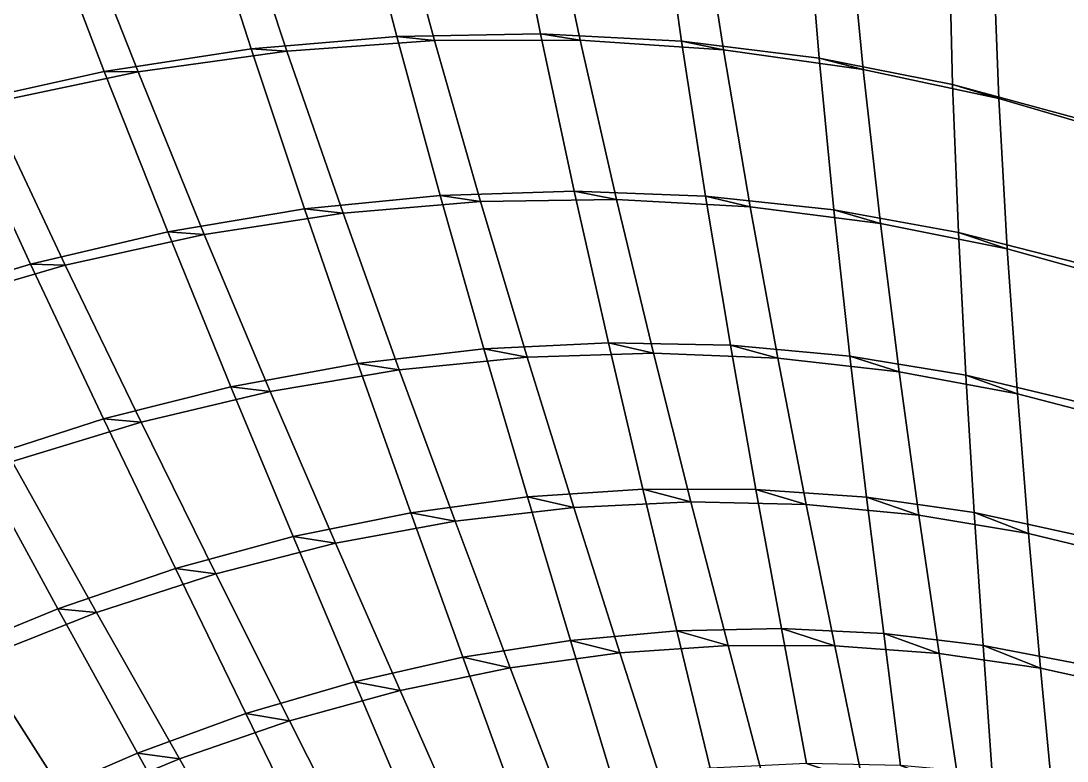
# Model space of a CAD drawing. Header units: metres. Extents: x -2184624 to 1125696, y -1900362 to 1900362.
# Drawn here: x -291223 to -54499, y 534215 to 701650 of the extents above; entities that cross this region are included whole.
import ezdxf

# ---------------------------------------------------------------- set-up
doc = ezdxf.new("R2010")
doc.units = ezdxf.units.M

msp = doc.modelspace()

# ---------------------------------------------------------------- linework, layer by layer
for points in [[(-239128.58, 695319.25, 420173.8), (-251157.2, 732816.75, 425443.53), (-215868.6, 735393.2, 411492.66), (-206176.22, 698135.2, 406159.88)], [(-231050.42, 694846, 439767.7), (-243663.02, 732856.5, 445146.97), (-207907.81, 735016.44, 431343.34), (-197639.06, 697236.8, 425885.56)], [(-206176.22, 698135.2, 406159.88), (-215868.6, 735393.2, 411492.66), (-181055.77, 735559.06, 396975.22), (-173662.77, 698695.56, 391580.5)], [(-215868.6, 735393.2, 411492.66), (-207907.81, 735016.44, 431343.34), (-197639.06, 697236.8, 425885.56), (-206176.22, 698135.2, 406159.88)], [(-206176.22, 698135.2, 406159.88), (-197639.06, 697236.8, 425885.56), (-207907.81, 735016.44, 431343.34), (-215868.6, 735393.2, 411492.66)], [(-197639.06, 697236.8, 425885.56), (-207907.81, 735016.44, 431343.34), (-172618.2, 734708.3, 416969.66), (-164655.3, 697316.2, 411432.88)], [(-181055.77, 735559.06, 396975.22), (-172618.2, 734708.3, 416969.66), (-164655.3, 697316.2, 411432.88), (-173662.77, 698695.56, 391580.5)], [(-173662.77, 698695.56, 391580.5), (-181055.77, 735559.06, 396975.22), (-146893.75, 733354.56, 381864.56), (-141751.16, 697037.94, 376410.97)], [(-173662.77, 698695.56, 391580.5), (-164655.3, 697316.2, 411432.88), (-172618.2, 734708.3, 416969.66), (-181055.77, 735559.06, 396975.22)], [(-164655.3, 697316.2, 411432.88), (-172618.2, 734708.3, 416969.66), (-137969.9, 731967.94, 401996.94), (-132262.6, 695117.7, 396382.34)], [(-272358.4, 690224.44, 433642.84), (-286748.66, 727804.56, 438849.7), (-251157.2, 732816.75, 425443.53), (-239128.58, 695319.25, 420173.8)], [(-264727.34, 690124.2, 453101.9), (-279710.1, 728206.94, 458404.44), (-243663.02, 732856.5, 445146.97), (-231050.42, 694846, 439767.7)], [(-251157.2, 732816.75, 425443.53), (-243663.02, 732856.5, 445146.97), (-231050.42, 694846, 439767.7), (-239128.58, 695319.25, 420173.8)], [(-239128.58, 695319.25, 420173.8), (-231050.42, 694846, 439767.7), (-243663.02, 732856.5, 445146.97), (-251157.2, 732816.75, 425443.53)], [(-146893.75, 733354.56, 381864.56), (-137969.9, 731967.94, 401996.94), (-132262.6, 695117.7, 396382.34), (-141751.16, 697037.94, 376410.97)], [(-141751.16, 697037.94, 376410.97), (-146893.75, 733354.56, 381864.56), (-113557.42, 728834.9, 366128.97), (-110605.336, 693214.25, 360622.53)], [(-141751.16, 697037.94, 376410.97), (-132262.6, 695117.7, 396382.34), (-137969.9, 731967.94, 401996.94), (-146893.75, 733354.56, 381864.56)], [(-132262.6, 695117.7, 396382.34), (-137969.9, 731967.94, 401996.94), (-104138.44, 726846.1, 386390.47), (-100625.23, 690689.25, 380702.1)], [(-305705.8, 682839.8, 446583.56), (-322471.3, 720344.5, 451728.72), (-286748.66, 727804.56, 438849.7), (-272358.4, 690224.44, 433642.84)], [(-298509.38, 683063.94, 465906.56), (-315876.7, 721059.5, 471134.84), (-279710.1, 728206.94, 458404.44), (-264727.34, 690124.2, 453101.9)], [(-286748.66, 727804.56, 438849.7), (-279710.1, 728206.94, 458404.44), (-264727.34, 690124.2, 453101.9), (-272358.4, 690224.44, 433642.84)], [(-272358.4, 690224.44, 433642.84), (-264727.34, 690124.2, 453101.9), (-279710.1, 728206.94, 458404.44), (-286748.66, 727804.56, 438849.7)], [(-113557.42, 728834.9, 366128.97), (-104138.44, 726846.1, 386390.47), (-100625.23, 690689.25, 380702.1), (-110605.336, 693214.25, 360622.53)], [(-110605.336, 693214.25, 360622.53), (-113557.42, 728834.9, 366128.97), (-81222.445, 722072.7, 349732), (-80389.06, 687292.75, 344181.62)], [(-110605.336, 693214.25, 360622.53), (-100625.23, 690689.25, 380702.1), (-104138.44, 726846.1, 386390.47), (-113557.42, 728834.9, 366128.97)], [(-100625.23, 690689.25, 380702.1), (-104138.44, 726846.1, 386390.47), (-71300.01, 719410.7, 370110.2), (-69907.36, 684094.4, 364354.62)], [(-81222.445, 722072.7, 349732), (-71300.01, 719410.7, 370110.2), (-69907.36, 684094.4, 364354.62), (-80389.06, 687292.75, 344181.62)], [(-80389.06, 687292.75, 344181.62), (-81222.445, 722072.7, 349732), (-50062.805, 713159, 332632.03), (-51264.566, 679359.8, 327051.03)], [(-80389.06, 687292.75, 344181.62), (-69907.36, 684094.4, 364354.62), (-71300.01, 719410.7, 370110.2), (-81222.445, 722072.7, 349732)], [(-69907.36, 684094.4, 364354.62), (-71300.01, 719410.7, 370110.2), (-39629.047, 709747.6, 353109.9), (-40271.355, 675415.2, 347298.16)], [(-196336.62, 662195.3, 399521.75), (-206176.22, 698135.2, 406159.88), (-173662.77, 698695.56, 391580.5), (-166042.31, 663149.9, 384943.38)], [(-206176.22, 698135.2, 406159.88), (-197639.06, 697236.8, 425885.56), (-164655.3, 697316.2, 411432.88), (-173662.77, 698695.56, 391580.5)], [(-173662.77, 698695.56, 391580.5), (-164655.3, 697316.2, 411432.88), (-197639.06, 697236.8, 425885.56), (-206176.22, 698135.2, 406159.88)], [(-173662.77, 698695.56, 391580.5), (-164655.3, 697316.2, 411432.88), (-156435.47, 661258.75, 404643.06), (-166042.31, 663149.9, 384943.38)], [(-166042.31, 663149.9, 384943.38), (-173662.77, 698695.56, 391580.5), (-141751.16, 697037.94, 376410.97), (-136301.52, 662033.8, 369780.78)], [(-166042.31, 663149.9, 384943.38), (-156435.47, 661258.75, 404643.06), (-164655.3, 697316.2, 411432.88), (-173662.77, 698695.56, 391580.5)], [(-173662.77, 698695.56, 391580.5), (-164655.3, 697316.2, 411432.88), (-132262.6, 695117.7, 396382.34), (-141751.16, 697037.94, 376410.97)], [(-141751.16, 697037.94, 376410.97), (-132262.6, 695117.7, 396382.34), (-164655.3, 697316.2, 411432.88), (-173662.77, 698695.56, 391580.5)], [(-227032.69, 659135.56, 413538.5), (-239128.58, 695319.25, 420173.8), (-206176.22, 698135.2, 406159.88), (-196336.62, 662195.3, 399521.75)], [(-239128.58, 695319.25, 420173.8), (-231050.42, 694846, 439767.7), (-197639.06, 697236.8, 425885.56), (-206176.22, 698135.2, 406159.88)], [(-206176.22, 698135.2, 406159.88), (-197639.06, 697236.8, 425885.56), (-231050.42, 694846, 439767.7), (-239128.58, 695319.25, 420173.8)], [(-218341.94, 658164.7, 433014.3), (-231050.42, 694846, 439767.7), (-197639.06, 697236.8, 425885.56), (-187193.97, 660791.2, 419112.88)], [(-206176.22, 698135.2, 406159.88), (-197639.06, 697236.8, 425885.56), (-187193.97, 660791.2, 419112.88), (-196336.62, 662195.3, 399521.75)], [(-196336.62, 662195.3, 399521.75), (-187193.97, 660791.2, 419112.88), (-197639.06, 697236.8, 425885.56), (-206176.22, 698135.2, 406159.88)], [(-187193.97, 660791.2, 419112.88), (-197639.06, 697236.8, 425885.56), (-164655.3, 697316.2, 411432.88), (-156435.47, 661258.75, 404643.06)], [(-156435.47, 661258.75, 404643.06), (-164655.3, 697316.2, 411432.88), (-132262.6, 695117.7, 396382.34), (-126218.516, 659597.8, 389579.53)], [(-141751.16, 697037.94, 376410.97), (-132262.6, 695117.7, 396382.34), (-126218.516, 659597.8, 389579.53), (-136301.52, 662033.8, 369780.78)], [(-136301.52, 662033.8, 369780.78), (-141751.16, 697037.94, 376410.97), (-110605.336, 693214.25, 360622.53), (-107266.7, 658895.56, 354007.62)], [(-136301.52, 662033.8, 369780.78), (-126218.516, 659597.8, 389579.53), (-132262.6, 695117.7, 396382.34), (-141751.16, 697037.94, 376410.97)], [(-141751.16, 697037.94, 376410.97), (-132262.6, 695117.7, 396382.34), (-100625.23, 690689.25, 380702.1), (-110605.336, 693214.25, 360622.53)], [(-110605.336, 693214.25, 360622.53), (-100625.23, 690689.25, 380702.1), (-132262.6, 695117.7, 396382.34), (-141751.16, 697037.94, 376410.97)], [(-257980.48, 653949.5, 427012.53), (-272358.4, 690224.44, 433642.84), (-239128.58, 695319.25, 420173.8), (-227032.69, 659135.56, 413538.5)], [(-272358.4, 690224.44, 433642.84), (-264727.34, 690124.2, 453101.9), (-231050.42, 694846, 439767.7), (-239128.58, 695319.25, 420173.8)], [(-239128.58, 695319.25, 420173.8), (-231050.42, 694846, 439767.7), (-264727.34, 690124.2, 453101.9), (-272358.4, 690224.44, 433642.84)], [(-249729.02, 653361.25, 446368.53), (-264727.34, 690124.2, 453101.9), (-231050.42, 694846, 439767.7), (-218341.94, 658164.7, 433014.3)], [(-239128.58, 695319.25, 420173.8), (-231050.42, 694846, 439767.7), (-218341.94, 658164.7, 433014.3), (-227032.69, 659135.56, 413538.5)], [(-227032.69, 659135.56, 413538.5), (-218341.94, 658164.7, 433014.3), (-231050.42, 694846, 439767.7), (-239128.58, 695319.25, 420173.8)], [(-126218.516, 659597.8, 389579.53), (-132262.6, 695117.7, 396382.34), (-100625.23, 690689.25, 380702.1), (-96695.766, 655853.2, 373892.56)], [(-110605.336, 693214.25, 360622.53), (-100625.23, 690689.25, 380702.1), (-96695.766, 655853.2, 373892.56), (-107266.7, 658895.56, 354007.62)], [(-107266.7, 658895.56, 354007.62), (-110605.336, 693214.25, 360622.53), (-80389.06, 687292.75, 344181.62), (-79090.266, 653798.8, 337593.62)], [(-107266.7, 658895.56, 354007.62), (-96695.766, 655853.2, 373892.56), (-100625.23, 690689.25, 380702.1), (-110605.336, 693214.25, 360622.53)], [(-110605.336, 693214.25, 360622.53), (-100625.23, 690689.25, 380702.1), (-69907.36, 684094.4, 364354.62), (-80389.06, 687292.75, 344181.62)], [(-80389.06, 687292.75, 344181.62), (-69907.36, 684094.4, 364354.62), (-100625.23, 690689.25, 380702.1), (-110605.336, 693214.25, 360622.53)], [(-289031.84, 646626.7, 439958.9), (-305705.8, 682839.8, 446583.56), (-272358.4, 690224.44, 433642.84), (-257980.48, 653949.5, 427012.53)], [(-305705.8, 682839.8, 446583.56), (-298509.38, 683063.94, 465906.56), (-264727.34, 690124.2, 453101.9), (-272358.4, 690224.44, 433642.84)], [(-272358.4, 690224.44, 433642.84), (-264727.34, 690124.2, 453101.9), (-298509.38, 683063.94, 465906.56), (-305705.8, 682839.8, 446583.56)], [(-281206.53, 646374.06, 459192.47), (-298509.38, 683063.94, 465906.56), (-264727.34, 690124.2, 453101.9), (-249729.02, 653361.25, 446368.53)], [(-272358.4, 690224.44, 433642.84), (-264727.34, 690124.2, 453101.9), (-249729.02, 653361.25, 446368.53), (-257980.48, 653949.5, 427012.53)], [(-257980.48, 653949.5, 427012.53), (-249729.02, 653361.25, 446368.53), (-264727.34, 690124.2, 453101.9), (-272358.4, 690224.44, 433642.84)], [(-96695.766, 655853.2, 373892.56), (-100625.23, 690689.25, 380702.1), (-69907.36, 684094.4, 364354.62), (-68019.86, 650084.44, 357548.06)], [(-80389.06, 687292.75, 344181.62), (-69907.36, 684094.4, 364354.62), (-68019.86, 650084.44, 357548.06), (-79090.266, 653798.8, 337593.62)], [(-79090.266, 653798.8, 337593.62), (-80389.06, 687292.75, 344181.62), (-51264.566, 679359.8, 327051.03), (-51923.5, 646824.5, 320505.94)], [(-79090.266, 653798.8, 337593.62), (-68019.86, 650084.44, 357548.06), (-69907.36, 684094.4, 364354.62), (-80389.06, 687292.75, 344181.62)], [(-80389.06, 687292.75, 344181.62), (-69907.36, 684094.4, 364354.62), (-40271.355, 675415.2, 347298.16), (-51264.566, 679359.8, 327051.03)], [(-51264.566, 679359.8, 327051.03), (-40271.355, 675415.2, 347298.16), (-69907.36, 684094.4, 364354.62), (-80389.06, 687292.75, 344181.62)], [(-320040.28, 637168.56, 452389.56), (-339013.2, 673165.44, 459008.22), (-305705.8, 682839.8, 446583.56), (-289031.84, 646626.7, 439958.9)], [(-312627.53, 637207.7, 471499.62), (-332238.38, 673668.7, 478195.34), (-298509.38, 683063.94, 465906.56), (-281206.53, 646374.06, 459192.47)], [(-305705.8, 682839.8, 446583.56), (-298509.38, 683063.94, 465906.56), (-281206.53, 646374.06, 459192.47), (-289031.84, 646626.7, 439958.9)], [(-289031.84, 646626.7, 439958.9), (-281206.53, 646374.06, 459192.47), (-298509.38, 683063.94, 465906.56), (-305705.8, 682839.8, 446583.56)], [(-68019.86, 650084.44, 357548.06), (-69907.36, 684094.4, 364354.62), (-40271.355, 675415.2, 347298.16), (-40342.055, 642368.25, 340508.25)], [(-186444, 627498.5, 391669.7), (-196336.62, 662195.3, 399521.75), (-166042.31, 663149.9, 384943.38), (-158294.1, 628849.06, 377156.88)], [(-196336.62, 662195.3, 399521.75), (-187193.97, 660791.2, 419112.88), (-156435.47, 661258.75, 404643.06), (-166042.31, 663149.9, 384943.38)], [(-166042.31, 663149.9, 384943.38), (-156435.47, 661258.75, 404643.06), (-187193.97, 660791.2, 419112.88), (-196336.62, 662195.3, 399521.75)], [(-166042.31, 663149.9, 384943.38), (-156435.47, 661258.75, 404643.06), (-148057.16, 626462.8, 396689.94), (-158294.1, 628849.06, 377156.88)], [(-158294.1, 628849.06, 377156.88), (-166042.31, 663149.9, 384943.38), (-136301.52, 662033.8, 369780.78), (-130649.05, 628272.2, 362067.97)], [(-158294.1, 628849.06, 377156.88), (-148057.16, 626462.8, 396689.94), (-156435.47, 661258.75, 404643.06), (-166042.31, 663149.9, 384943.38)], [(-166042.31, 663149.9, 384943.38), (-156435.47, 661258.75, 404643.06), (-126218.516, 659597.8, 389579.53), (-136301.52, 662033.8, 369780.78)], [(-136301.52, 662033.8, 369780.78), (-126218.516, 659597.8, 389579.53), (-156435.47, 661258.75, 404643.06), (-166042.31, 663149.9, 384943.38)], [(-214958.27, 624188.8, 405627.06), (-227032.69, 659135.56, 413538.5), (-196336.62, 662195.3, 399521.75), (-186444, 627498.5, 391669.7)], [(-227032.69, 659135.56, 413538.5), (-218341.94, 658164.7, 433014.3), (-187193.97, 660791.2, 419112.88), (-196336.62, 662195.3, 399521.75)], [(-196336.62, 662195.3, 399521.75), (-187193.97, 660791.2, 419112.88), (-218341.94, 658164.7, 433014.3), (-227032.69, 659135.56, 413538.5)], [(-205624.67, 622735.2, 424973.06), (-218341.94, 658164.7, 433014.3), (-187193.97, 660791.2, 419112.88), (-176665.25, 625604.5, 411113.44)], [(-196336.62, 662195.3, 399521.75), (-187193.97, 660791.2, 419112.88), (-176665.25, 625604.5, 411113.44), (-186444, 627498.5, 391669.7)], [(-186444, 627498.5, 391669.7), (-176665.25, 625604.5, 411113.44), (-187193.97, 660791.2, 419112.88), (-196336.62, 662195.3, 399521.75)], [(-176665.25, 625604.5, 411113.44), (-187193.97, 660791.2, 419112.88), (-156435.47, 661258.75, 404643.06), (-148057.16, 626462.8, 396689.94)], [(-148057.16, 626462.8, 396689.94), (-156435.47, 661258.75, 404643.06), (-126218.516, 659597.8, 389579.53), (-119941.016, 625338.2, 381679.16)], [(-136301.52, 662033.8, 369780.78), (-126218.516, 659597.8, 389579.53), (-119941.016, 625338.2, 381679.16), (-130649.05, 628272.2, 362067.97)], [(-130649.05, 628272.2, 362067.97), (-136301.52, 662033.8, 369780.78), (-107266.7, 658895.56, 354007.62), (-103650.04, 625812, 346379.38)], [(-130649.05, 628272.2, 362067.97), (-119941.016, 625338.2, 381679.16), (-126218.516, 659597.8, 389579.53), (-136301.52, 662033.8, 369780.78)], [(-136301.52, 662033.8, 369780.78), (-126218.516, 659597.8, 389579.53), (-96695.766, 655853.2, 373892.56), (-107266.7, 658895.56, 354007.62)], [(-107266.7, 658895.56, 354007.62), (-96695.766, 655853.2, 373892.56), (-126218.516, 659597.8, 389579.53), (-136301.52, 662033.8, 369780.78)], [(-243698.19, 618901.06, 419046.1), (-257980.48, 653949.5, 427012.53), (-227032.69, 659135.56, 413538.5), (-214958.27, 624188.8, 405627.06)], [(-257980.48, 653949.5, 427012.53), (-249729.02, 653361.25, 446368.53), (-218341.94, 658164.7, 433014.3), (-227032.69, 659135.56, 413538.5)], [(-227032.69, 659135.56, 413538.5), (-218341.94, 658164.7, 433014.3), (-249729.02, 653361.25, 446368.53), (-257980.48, 653949.5, 427012.53)], [(-234796.4, 617839.2, 438288.4), (-249729.02, 653361.25, 446368.53), (-218341.94, 658164.7, 433014.3), (-205624.67, 622735.2, 424973.06)], [(-227032.69, 659135.56, 413538.5), (-218341.94, 658164.7, 433014.3), (-205624.67, 622735.2, 424973.06), (-214958.27, 624188.8, 405627.06)], [(-214958.27, 624188.8, 405627.06), (-205624.67, 622735.2, 424973.06), (-218341.94, 658164.7, 433014.3), (-227032.69, 659135.56, 413538.5)], [(-119941.016, 625338.2, 381679.16), (-126218.516, 659597.8, 389579.53), (-96695.766, 655853.2, 373892.56), (-92458.1, 622271.25, 366054.06)], [(-107266.7, 658895.56, 354007.62), (-96695.766, 655853.2, 373892.56), (-92458.1, 622271.25, 366054.06), (-103650.04, 625812, 346379.38)], [(-103650.04, 625812, 346379.38), (-107266.7, 658895.56, 354007.62), (-79090.266, 653798.8, 337593.62), (-77438.64, 621527.44, 330064.06)], [(-103650.04, 625812, 346379.38), (-92458.1, 622271.25, 366054.06), (-96695.766, 655853.2, 373892.56), (-107266.7, 658895.56, 354007.62)], [(-107266.7, 658895.56, 354007.62), (-96695.766, 655853.2, 373892.56), (-68019.86, 650084.44, 357548.06), (-79090.266, 653798.8, 337593.62)], [(-79090.266, 653798.8, 337593.62), (-68019.86, 650084.44, 357548.06), (-96695.766, 655853.2, 373892.56), (-107266.7, 658895.56, 354007.62)], [(-92458.1, 622271.25, 366054.06), (-96695.766, 655853.2, 373892.56), (-68019.86, 650084.44, 357548.06), (-65750.016, 617317.2, 349783.5)], [(-272526.8, 611626.6, 431941.16), (-289031.84, 646626.7, 439958.9), (-257980.48, 653949.5, 427012.53), (-243698.19, 618901.06, 419046.1)], [(-289031.84, 646626.7, 439958.9), (-281206.53, 646374.06, 459192.47), (-249729.02, 653361.25, 446368.53), (-257980.48, 653949.5, 427012.53)], [(-257980.48, 653949.5, 427012.53), (-249729.02, 653361.25, 446368.53), (-281206.53, 646374.06, 459192.47), (-289031.84, 646626.7, 439958.9)], [(-264043.2, 610910.9, 451075.72), (-281206.53, 646374.06, 459192.47), (-249729.02, 653361.25, 446368.53), (-234796.4, 617839.2, 438288.4)], [(-257980.48, 653949.5, 427012.53), (-249729.02, 653361.25, 446368.53), (-234796.4, 617839.2, 438288.4), (-243698.19, 618901.06, 419046.1)], [(-243698.19, 618901.06, 419046.1), (-234796.4, 617839.2, 438288.4), (-249729.02, 653361.25, 446368.53), (-257980.48, 653949.5, 427012.53)], [(-79090.266, 653798.8, 337593.62), (-68019.86, 650084.44, 357548.06), (-65750.016, 617317.2, 349783.5), (-77438.64, 621527.44, 330064.06)], [(-77438.64, 621527.44, 330064.06), (-79090.266, 653798.8, 337593.62), (-51923.5, 646824.5, 320505.94), (-52155.35, 615493.06, 313093.12)], [(-77438.64, 621527.44, 330064.06), (-65750.016, 617317.2, 349783.5), (-68019.86, 650084.44, 357548.06), (-79090.266, 653798.8, 337593.62)], [(-79090.266, 653798.8, 337593.62), (-68019.86, 650084.44, 357548.06), (-40342.055, 642368.25, 340508.25), (-51923.5, 646824.5, 320505.94)], [(-51923.5, 646824.5, 320505.94), (-40342.055, 642368.25, 340508.25), (-68019.86, 650084.44, 357548.06), (-79090.266, 653798.8, 337593.62)], [(-65750.016, 617317.2, 349783.5), (-68019.86, 650084.44, 357548.06), (-40342.055, 642368.25, 340508.25), (-39957.203, 610546.94, 332833.75)], [(-301309.34, 602367.25, 444322.9), (-320040.28, 637168.56, 452389.56), (-289031.84, 646626.7, 439958.9), (-272526.8, 611626.6, 431941.16)], [(-320040.28, 637168.56, 452389.56), (-312627.53, 637207.7, 471499.62), (-281206.53, 646374.06, 459192.47), (-289031.84, 646626.7, 439958.9)], [(-289031.84, 646626.7, 439958.9), (-281206.53, 646374.06, 459192.47), (-312627.53, 637207.7, 471499.62), (-320040.28, 637168.56, 452389.56)], [(-293230.03, 601955.25, 463347.47), (-312627.53, 637207.7, 471499.62), (-281206.53, 646374.06, 459192.47), (-264043.2, 610910.9, 451075.72)], [(-289031.84, 646626.7, 439958.9), (-281206.53, 646374.06, 459192.47), (-264043.2, 610910.9, 451075.72), (-272526.8, 611626.6, 431941.16)], [(-272526.8, 611626.6, 431941.16), (-264043.2, 610910.9, 451075.72), (-281206.53, 646374.06, 459192.47), (-289031.84, 646626.7, 439958.9)], [(-202992.22, 590399.1, 396524.12), (-214958.27, 624188.8, 405627.06), (-186444, 627498.5, 391669.7), (-176590.42, 593965.94, 382690.3)], [(-214958.27, 624188.8, 405627.06), (-205624.67, 622735.2, 424973.06), (-176665.25, 625604.5, 411113.44), (-186444, 627498.5, 391669.7)], [(-186444, 627498.5, 391669.7), (-176665.25, 625604.5, 411113.44), (-205624.67, 622735.2, 424973.06), (-214958.27, 624188.8, 405627.06)], [(-176590.42, 593965.94, 382690.3), (-186444, 627498.5, 391669.7), (-158294.1, 628849.06, 377156.88), (-150514.78, 595716.5, 368309.56)], [(-186444, 627498.5, 391669.7), (-176665.25, 625604.5, 411113.44), (-148057.16, 626462.8, 396689.94), (-158294.1, 628849.06, 377156.88)], [(-158294.1, 628849.06, 377156.88), (-148057.16, 626462.8, 396689.94), (-176665.25, 625604.5, 411113.44), (-186444, 627498.5, 391669.7)], [(-186444, 627498.5, 391669.7), (-176665.25, 625604.5, 411113.44), (-166143.36, 591598.2, 401970.2), (-176590.42, 593965.94, 382690.3)], [(-176590.42, 593965.94, 382690.3), (-166143.36, 591598.2, 401970.2), (-176665.25, 625604.5, 411113.44), (-186444, 627498.5, 391669.7)], [(-158294.1, 628849.06, 377156.88), (-148057.16, 626462.8, 396689.94), (-139615.75, 592852.4, 387658.62), (-150514.78, 595716.5, 368309.56)], [(-150514.78, 595716.5, 368309.56), (-158294.1, 628849.06, 377156.88), (-130649.05, 628272.2, 362067.97), (-124894.82, 595678.4, 353363.12)], [(-150514.78, 595716.5, 368309.56), (-139615.75, 592852.4, 387658.62), (-148057.16, 626462.8, 396689.94), (-158294.1, 628849.06, 377156.88)], [(-158294.1, 628849.06, 377156.88), (-148057.16, 626462.8, 396689.94), (-119941.016, 625338.2, 381679.16), (-130649.05, 628272.2, 362067.97)], [(-130649.05, 628272.2, 362067.97), (-119941.016, 625338.2, 381679.16), (-148057.16, 626462.8, 396689.94), (-158294.1, 628849.06, 377156.88)], [(-130649.05, 628272.2, 362067.97), (-119941.016, 625338.2, 381679.16), (-113530.164, 592264.75, 372768.44), (-124894.82, 595678.4, 353363.12)], [(-124894.82, 595678.4, 353363.12), (-130649.05, 628272.2, 362067.97), (-103650.04, 625812, 346379.38), (-99860.55, 593891.9, 337829.66)], [(-124894.82, 595678.4, 353363.12), (-113530.164, 592264.75, 372768.44), (-119941.016, 625338.2, 381679.16), (-130649.05, 628272.2, 362067.97)], [(-130649.05, 628272.2, 362067.97), (-119941.016, 625338.2, 381679.16), (-92458.1, 622271.25, 366054.06), (-103650.04, 625812, 346379.38)], [(-103650.04, 625812, 346379.38), (-92458.1, 622271.25, 366054.06), (-119941.016, 625338.2, 381679.16), (-130649.05, 628272.2, 362067.97)], [(-192983.44, 588478, 415724.94), (-205624.67, 622735.2, 424973.06), (-176665.25, 625604.5, 411113.44), (-166143.36, 591598.2, 401970.2)], [(-166143.36, 591598.2, 401970.2), (-176665.25, 625604.5, 411113.44), (-148057.16, 626462.8, 396689.94), (-139615.75, 592852.4, 387658.62)], [(-139615.75, 592852.4, 387658.62), (-148057.16, 626462.8, 396689.94), (-119941.016, 625338.2, 381679.16), (-113530.164, 592264.75, 372768.44)], [(-113530.164, 592264.75, 372768.44), (-119941.016, 625338.2, 381679.16), (-92458.1, 622271.25, 366054.06), (-88016.766, 589872.4, 357274.9)], [(-103650.04, 625812, 346379.38), (-92458.1, 622271.25, 366054.06), (-88016.766, 589872.4, 357274.9), (-99860.55, 593891.9, 337829.66)], [(-99860.55, 593891.9, 337829.66), (-103650.04, 625812, 346379.38), (-77438.64, 621527.44, 330064.06), (-75542.79, 590409.9, 321685.8)], [(-99860.55, 593891.9, 337829.66), (-88016.766, 589872.4, 357274.9), (-92458.1, 622271.25, 366054.06), (-103650.04, 625812, 346379.38)], [(-103650.04, 625812, 346379.38), (-92458.1, 622271.25, 366054.06), (-65750.016, 617317.2, 349783.5), (-77438.64, 621527.44, 330064.06)], [(-77438.64, 621527.44, 330064.06), (-65750.016, 617317.2, 349783.5), (-92458.1, 622271.25, 366054.06), (-103650.04, 625812, 346379.38)], [(-229593.16, 584999.1, 409826.78), (-243698.19, 618901.06, 419046.1), (-214958.27, 624188.8, 405627.06), (-202992.22, 590399.1, 396524.12)], [(-243698.19, 618901.06, 419046.1), (-234796.4, 617839.2, 438288.4), (-205624.67, 622735.2, 424973.06), (-214958.27, 624188.8, 405627.06)], [(-214958.27, 624188.8, 405627.06), (-205624.67, 622735.2, 424973.06), (-234796.4, 617839.2, 438288.4), (-243698.19, 618901.06, 419046.1)], [(-220008.94, 583477.9, 428941.1), (-234796.4, 617839.2, 438288.4), (-205624.67, 622735.2, 424973.06), (-192983.44, 588478, 415724.94)], [(-214958.27, 624188.8, 405627.06), (-205624.67, 622735.2, 424973.06), (-192983.44, 588478, 415724.94), (-202992.22, 590399.1, 396524.12)], [(-202992.22, 590399.1, 396524.12), (-192983.44, 588478, 415724.94), (-205624.67, 622735.2, 424973.06), (-214958.27, 624188.8, 405627.06)], [(-88016.766, 589872.4, 357274.9), (-92458.1, 622271.25, 366054.06), (-65750.016, 617317.2, 349783.5), (-63206.258, 585724.9, 341150.7)], [(-77438.64, 621527.44, 330064.06), (-65750.016, 617317.2, 349783.5), (-63206.258, 585724.9, 341150.7), (-75542.79, 590409.9, 321685.8)], [(-75542.79, 590409.9, 321685.8), (-77438.64, 621527.44, 330064.06), (-52155.35, 615493.06, 313093.12), (-52071.36, 585300.2, 304905.94)], [(-75542.79, 590409.9, 321685.8), (-63206.258, 585724.9, 341150.7), (-65750.016, 617317.2, 349783.5), (-77438.64, 621527.44, 330064.06)], [(-77438.64, 621527.44, 330064.06), (-65750.016, 617317.2, 349783.5), (-39957.203, 610546.94, 332833.75), (-52155.35, 615493.06, 313093.12)], [(-52155.35, 615493.06, 313093.12), (-39957.203, 610546.94, 332833.75), (-65750.016, 617317.2, 349783.5), (-77438.64, 621527.44, 330064.06)], [(-256267.36, 577758.9, 422611.06), (-272526.8, 611626.6, 431941.16), (-243698.19, 618901.06, 419046.1), (-229593.16, 584999.1, 409826.78)], [(-272526.8, 611626.6, 431941.16), (-264043.2, 610910.9, 451075.72), (-234796.4, 617839.2, 438288.4), (-243698.19, 618901.06, 419046.1)], [(-243698.19, 618901.06, 419046.1), (-234796.4, 617839.2, 438288.4), (-264043.2, 610910.9, 451075.72), (-272526.8, 611626.6, 431941.16)], [(-243698.19, 618901.06, 419046.1), (-234796.4, 617839.2, 438288.4), (-220008.94, 583477.9, 428941.1), (-229593.16, 584999.1, 409826.78)], [(-229593.16, 584999.1, 409826.78), (-220008.94, 583477.9, 428941.1), (-234796.4, 617839.2, 438288.4), (-243698.19, 618901.06, 419046.1)], [(-247093.67, 576593.6, 441633.56), (-264043.2, 610910.9, 451075.72), (-234796.4, 617839.2, 438288.4), (-220008.94, 583477.9, 428941.1)], [(-63206.258, 585724.9, 341150.7), (-65750.016, 617317.2, 349783.5), (-39957.203, 610546.94, 332833.75), (-39228.32, 579886.8, 324365.12)], [(-282891.16, 568680.7, 434887.1), (-301309.34, 602367.25, 444322.9), (-272526.8, 611626.6, 431941.16), (-256267.36, 577758.9, 422611.06)], [(-301309.34, 602367.25, 444322.9), (-293230.03, 601955.25, 463347.47), (-264043.2, 610910.9, 451075.72), (-272526.8, 611626.6, 431941.16)], [(-272526.8, 611626.6, 431941.16), (-264043.2, 610910.9, 451075.72), (-293230.03, 601955.25, 463347.47), (-301309.34, 602367.25, 444322.9)], [(-274113.78, 567830.44, 453814.16), (-293230.03, 601955.25, 463347.47), (-264043.2, 610910.9, 451075.72), (-247093.67, 576593.6, 441633.56)], [(-272526.8, 611626.6, 431941.16), (-264043.2, 610910.9, 451075.72), (-247093.67, 576593.6, 441633.56), (-256267.36, 577758.9, 422611.06)], [(-256267.36, 577758.9, 422611.06), (-247093.67, 576593.6, 441633.56), (-264043.2, 610910.9, 451075.72), (-272526.8, 611626.6, 431941.16)], [(-309343.1, 557775.06, 446662.03), (-329913.2, 591133.6, 456199.16), (-301309.34, 602367.25, 444322.9), (-282891.16, 568680.7, 434887.1)], [(-300947.66, 557201.56, 465491.66), (-322223.88, 590985.5, 475112.84), (-293230.03, 601955.25, 463347.47), (-274113.78, 567830.44, 453814.16)], [(-301309.34, 602367.25, 444322.9), (-293230.03, 601955.25, 463347.47), (-274113.78, 567830.44, 453814.16), (-282891.16, 568680.7, 434887.1)], [(-282891.16, 568680.7, 434887.1), (-274113.78, 567830.44, 453814.16), (-293230.03, 601955.25, 463347.47), (-301309.34, 602367.25, 444322.9)], [(-166864.62, 561516.56, 372667.03), (-176590.42, 593965.94, 382690.3), (-150514.78, 595716.5, 368309.56), (-142797.62, 563671.8, 358486.9)], [(-176590.42, 593965.94, 382690.3), (-166143.36, 591598.2, 401970.2), (-139615.75, 592852.4, 387658.62), (-150514.78, 595716.5, 368309.56)], [(-150514.78, 595716.5, 368309.56), (-139615.75, 592852.4, 387658.62), (-166143.36, 591598.2, 401970.2), (-176590.42, 593965.94, 382690.3)], [(-150514.78, 595716.5, 368309.56), (-139615.75, 592852.4, 387658.62), (-131202.88, 560347.94, 377630.53), (-142797.62, 563671.8, 358486.9)], [(-142797.62, 563671.8, 358486.9), (-150514.78, 595716.5, 368309.56), (-124894.82, 595678.4, 353363.12), (-119135.97, 564174.25, 343753.56)], [(-142797.62, 563671.8, 358486.9), (-131202.88, 560347.94, 377630.53), (-139615.75, 592852.4, 387658.62), (-150514.78, 595716.5, 368309.56)], [(-150514.78, 595716.5, 368309.56), (-139615.75, 592852.4, 387658.62), (-113530.164, 592264.75, 372768.44), (-124894.82, 595678.4, 353363.12)], [(-124894.82, 595678.4, 353363.12), (-113530.164, 592264.75, 372768.44), (-139615.75, 592852.4, 387658.62), (-150514.78, 595716.5, 368309.56)], [(-124894.82, 595678.4, 353363.12), (-113530.164, 592264.75, 372768.44), (-107082, 560300.4, 362930.88), (-119135.97, 564174.25, 343753.56)], [(-119135.97, 564174.25, 343753.56), (-124894.82, 595678.4, 353363.12), (-99860.55, 593891.9, 337829.66), (-95998.82, 563058.75, 328447.88)], [(-119135.97, 564174.25, 343753.56), (-107082, 560300.4, 362930.88), (-113530.164, 592264.75, 372768.44), (-124894.82, 595678.4, 353363.12)], [(-124894.82, 595678.4, 353363.12), (-113530.164, 592264.75, 372768.44), (-88016.766, 589872.4, 357274.9), (-99860.55, 593891.9, 337829.66)], [(-99860.55, 593891.9, 337829.66), (-88016.766, 589872.4, 357274.9), (-113530.164, 592264.75, 372768.44), (-124894.82, 595678.4, 353363.12)], [(-191219.27, 557684.25, 386310.88), (-202992.22, 590399.1, 396524.12), (-176590.42, 593965.94, 382690.3), (-166864.62, 561516.56, 372667.03)], [(-202992.22, 590399.1, 396524.12), (-192983.44, 588478, 415724.94), (-166143.36, 591598.2, 401970.2), (-176590.42, 593965.94, 382690.3)], [(-176590.42, 593965.94, 382690.3), (-166143.36, 591598.2, 401970.2), (-192983.44, 588478, 415724.94), (-202992.22, 590399.1, 396524.12)], [(-176590.42, 593965.94, 382690.3), (-166143.36, 591598.2, 401970.2), (-155715.1, 558692.2, 391762.66), (-166864.62, 561516.56, 372667.03)], [(-166864.62, 561516.56, 372667.03), (-155715.1, 558692.2, 391762.66), (-166143.36, 591598.2, 401970.2), (-176590.42, 593965.94, 382690.3)], [(-155715.1, 558692.2, 391762.66), (-166143.36, 591598.2, 401970.2), (-139615.75, 592852.4, 387658.62), (-131202.88, 560347.94, 377630.53)], [(-131202.88, 560347.94, 377630.53), (-139615.75, 592852.4, 387658.62), (-113530.164, 592264.75, 372768.44), (-107082, 560300.4, 362930.88)], [(-107082, 560300.4, 362930.88), (-113530.164, 592264.75, 372768.44), (-88016.766, 589872.4, 357274.9), (-83471.68, 558581.25, 347641.12)], [(-99860.55, 593891.9, 337829.66), (-88016.766, 589872.4, 357274.9), (-83471.68, 558581.25, 347641.12), (-95998.82, 563058.75, 328447.88)], [(-95998.82, 563058.75, 328447.88), (-99860.55, 593891.9, 337829.66), (-75542.79, 590409.9, 321685.8), (-73506.016, 560372.5, 312549.16)], [(-95998.82, 563058.75, 328447.88), (-83471.68, 558581.25, 347641.12), (-88016.766, 589872.4, 357274.9), (-99860.55, 593891.9, 337829.66)], [(-99860.55, 593891.9, 337829.66), (-88016.766, 589872.4, 357274.9), (-63206.258, 585724.9, 341150.7), (-75542.79, 590409.9, 321685.8)], [(-75542.79, 590409.9, 321685.8), (-63206.258, 585724.9, 341150.7), (-88016.766, 589872.4, 357274.9), (-99860.55, 593891.9, 337829.66)], [(-215745.17, 552160.6, 399432.75), (-229593.16, 584999.1, 409826.78), (-202992.22, 590399.1, 396524.12), (-191219.27, 557684.25, 386310.88)], [(-229593.16, 584999.1, 409826.78), (-220008.94, 583477.9, 428941.1), (-192983.44, 588478, 415724.94), (-202992.22, 590399.1, 396524.12)], [(-202992.22, 590399.1, 396524.12), (-192983.44, 588478, 415724.94), (-220008.94, 583477.9, 428941.1), (-229593.16, 584999.1, 409826.78)], [(-202992.22, 590399.1, 396524.12), (-192983.44, 588478, 415724.94), (-180500.92, 555311.75, 405347.12), (-191219.27, 557684.25, 386310.88)], [(-191219.27, 557684.25, 386310.88), (-180500.92, 555311.75, 405347.12), (-192983.44, 588478, 415724.94), (-202992.22, 590399.1, 396524.12)], [(-180500.92, 555311.75, 405347.12), (-192983.44, 588478, 415724.94), (-166143.36, 591598.2, 401970.2), (-155715.1, 558692.2, 391762.66)], [(-83471.68, 558581.25, 347641.12), (-88016.766, 589872.4, 357274.9), (-63206.258, 585724.9, 341150.7), (-60491.58, 555234.9, 331736.53)], [(-75542.79, 590409.9, 321685.8), (-63206.258, 585724.9, 341150.7), (-60491.58, 555234.9, 331736.53), (-73506.016, 560372.5, 312549.16)], [(-73506.016, 560372.5, 312549.16), (-75542.79, 590409.9, 321685.8), (-52071.36, 585300.2, 304905.94), (-51777.4, 556175.5, 296035.22)], [(-73506.016, 560372.5, 312549.16), (-60491.58, 555234.9, 331736.53), (-63206.258, 585724.9, 341150.7), (-75542.79, 590409.9, 321685.8)], [(-75542.79, 590409.9, 321685.8), (-63206.258, 585724.9, 341150.7), (-39228.32, 579886.8, 324365.12), (-52071.36, 585300.2, 304905.94)], [(-52071.36, 585300.2, 304905.94), (-39228.32, 579886.8, 324365.12), (-63206.258, 585724.9, 341150.7), (-75542.79, 590409.9, 321685.8)], [(-205443.95, 550195.1, 418400.88), (-220008.94, 583477.9, 428941.1), (-192983.44, 588478, 415724.94), (-180500.92, 555311.75, 405347.12)], [(-240328, 544940.56, 412044.72), (-256267.36, 577758.9, 422611.06), (-229593.16, 584999.1, 409826.78), (-215745.17, 552160.6, 399432.75)], [(-256267.36, 577758.9, 422611.06), (-247093.67, 576593.6, 441633.56), (-220008.94, 583477.9, 428941.1), (-229593.16, 584999.1, 409826.78)], [(-229593.16, 584999.1, 409826.78), (-220008.94, 583477.9, 428941.1), (-247093.67, 576593.6, 441633.56), (-256267.36, 577758.9, 422611.06)], [(-229593.16, 584999.1, 409826.78), (-220008.94, 583477.9, 428941.1), (-205443.95, 550195.1, 418400.88), (-215745.17, 552160.6, 399432.75)], [(-215745.17, 552160.6, 399432.75), (-205443.95, 550195.1, 418400.88), (-220008.94, 583477.9, 428941.1), (-229593.16, 584999.1, 409826.78)], [(-60491.58, 555234.9, 331736.53), (-63206.258, 585724.9, 341150.7), (-39228.32, 579886.8, 324365.12), (-38261.47, 550318.6, 315190.16)], [(-230429.69, 543340.06, 430938.03), (-247093.67, 576593.6, 441633.56), (-220008.94, 583477.9, 428941.1), (-205443.95, 550195.1, 418400.88)], [(-264855.38, 536026.56, 424156.03), (-282891.16, 568680.7, 434887.1), (-256267.36, 577758.9, 422611.06), (-240328, 544940.56, 412044.72)], [(-282891.16, 568680.7, 434887.1), (-274113.78, 567830.44, 453814.16), (-247093.67, 576593.6, 441633.56), (-256267.36, 577758.9, 422611.06)], [(-256267.36, 577758.9, 422611.06), (-247093.67, 576593.6, 441633.56), (-274113.78, 567830.44, 453814.16), (-282891.16, 568680.7, 434887.1)], [(-256267.36, 577758.9, 422611.06), (-247093.67, 576593.6, 441633.56), (-230429.69, 543340.06, 430938.03), (-240328, 544940.56, 412044.72)], [(-240328, 544940.56, 412044.72), (-230429.69, 543340.06, 430938.03), (-247093.67, 576593.6, 441633.56), (-256267.36, 577758.9, 422611.06)], [(-255345.61, 534751.7, 442969.66), (-274113.78, 567830.44, 453814.16), (-247093.67, 576593.6, 441633.56), (-230429.69, 543340.06, 430938.03)], [(-289216.78, 525429.2, 435773.25), (-309343.1, 557775.06, 446662.03), (-282891.16, 568680.7, 434887.1), (-264855.38, 536026.56, 424156.03)], [(-309343.1, 557775.06, 446662.03), (-300947.66, 557201.56, 465491.66), (-274113.78, 567830.44, 453814.16), (-282891.16, 568680.7, 434887.1)], [(-282891.16, 568680.7, 434887.1), (-274113.78, 567830.44, 453814.16), (-300947.66, 557201.56, 465491.66), (-309343.1, 557775.06, 446662.03)], [(-282891.16, 568680.7, 434887.1), (-274113.78, 567830.44, 453814.16), (-255345.61, 534751.7, 442969.66), (-264855.38, 536026.56, 424156.03)], [(-264855.38, 536026.56, 424156.03), (-255345.61, 534751.7, 442969.66), (-274113.78, 567830.44, 453814.16), (-282891.16, 568680.7, 434887.1)], [(-280081.1, 524442.94, 454504.06), (-300947.66, 557201.56, 465491.66), (-274113.78, 567830.44, 453814.16), (-255345.61, 534751.7, 442969.66)], [(-157352.14, 530065.8, 361679.8), (-166864.62, 561516.56, 372667.03), (-142797.62, 563671.8, 358486.9), (-135231.62, 532631.56, 347771.5)], [(-166864.62, 561516.56, 372667.03), (-155715.1, 558692.2, 391762.66), (-131202.88, 560347.94, 377630.53), (-142797.62, 563671.8, 358486.9)], [(-142797.62, 563671.8, 358486.9), (-131202.88, 560347.94, 377630.53), (-155715.1, 558692.2, 391762.66), (-166864.62, 561516.56, 372667.03)], [(-135231.62, 532631.56, 347771.5), (-142797.62, 563671.8, 358486.9), (-119135.97, 564174.25, 343753.56), (-113465.1, 533677.5, 333324.12)], [(-142797.62, 563671.8, 358486.9), (-131202.88, 560347.94, 377630.53), (-107082, 560300.4, 362930.88), (-119135.97, 564174.25, 343753.56)], [(-119135.97, 564174.25, 343753.56), (-107082, 560300.4, 362930.88), (-131202.88, 560347.94, 377630.53), (-142797.62, 563671.8, 358486.9)], [(-142797.62, 563671.8, 358486.9), (-131202.88, 560347.94, 377630.53), (-122905.86, 528868.3, 366684.06), (-135231.62, 532631.56, 347771.5)], [(-135231.62, 532631.56, 347771.5), (-122905.86, 528868.3, 366684.06), (-131202.88, 560347.94, 377630.53), (-142797.62, 563671.8, 358486.9)], [(-119135.97, 564174.25, 343753.56), (-107082, 560300.4, 362930.88), (-100687.77, 529364.9, 352247.2), (-113465.1, 533677.5, 333324.12)], [(-113465.1, 533677.5, 333324.12), (-119135.97, 564174.25, 343753.56), (-95998.82, 563058.75, 328447.88), (-92160.6, 533232.9, 318320.62)], [(-113465.1, 533677.5, 333324.12), (-100687.77, 529364.9, 352247.2), (-107082, 560300.4, 362930.88), (-119135.97, 564174.25, 343753.56)], [(-119135.97, 564174.25, 343753.56), (-107082, 560300.4, 362930.88), (-83471.68, 558581.25, 347641.12), (-95998.82, 563058.75, 328447.88)], [(-95998.82, 563058.75, 328447.88), (-83471.68, 558581.25, 347641.12), (-107082, 560300.4, 362930.88), (-119135.97, 564174.25, 343753.56)], [(-179720.25, 525959.4, 375064.62), (-191219.27, 557684.25, 386310.88), (-166864.62, 561516.56, 372667.03), (-157352.14, 530065.8, 361679.8)], [(-191219.27, 557684.25, 386310.88), (-180500.92, 555311.75, 405347.12), (-155715.1, 558692.2, 391762.66), (-166864.62, 561516.56, 372667.03)], [(-166864.62, 561516.56, 372667.03), (-155715.1, 558692.2, 391762.66), (-180500.92, 555311.75, 405347.12), (-191219.27, 557684.25, 386310.88)], [(-166864.62, 561516.56, 372667.03), (-155715.1, 558692.2, 391762.66), (-145463.89, 526803.8, 380566.38), (-157352.14, 530065.8, 361679.8)], [(-157352.14, 530065.8, 361679.8), (-145463.89, 526803.8, 380566.38), (-155715.1, 558692.2, 391762.66), (-166864.62, 561516.56, 372667.03)], [(-95998.82, 563058.75, 328447.88), (-83471.68, 558581.25, 347641.12), (-78917.68, 528320, 337235.25), (-92160.6, 533232.9, 318320.62)], [(-92160.6, 533232.9, 318320.62), (-95998.82, 563058.75, 328447.88), (-73506.016, 560372.5, 312549.16), (-71426.99, 531338.25, 302742.44)], [(-92160.6, 533232.9, 318320.62), (-78917.68, 528320, 337235.25), (-83471.68, 558581.25, 347641.12), (-95998.82, 563058.75, 328447.88)], [(-95998.82, 563058.75, 328447.88), (-83471.68, 558581.25, 347641.12), (-60491.58, 555234.9, 331736.53), (-73506.016, 560372.5, 312549.16)], [(-73506.016, 560372.5, 312549.16), (-60491.58, 555234.9, 331736.53), (-83471.68, 558581.25, 347641.12), (-95998.82, 563058.75, 328447.88)], [(-168255.4, 523153.38, 393912.5), (-180500.92, 555311.75, 405347.12), (-155715.1, 558692.2, 391762.66), (-145463.89, 526803.8, 380566.38)], [(-145463.89, 526803.8, 380566.38), (-155715.1, 558692.2, 391762.66), (-131202.88, 560347.94, 377630.53), (-122905.86, 528868.3, 366684.06)], [(-122905.86, 528868.3, 366684.06), (-131202.88, 560347.94, 377630.53), (-107082, 560300.4, 362930.88), (-100687.77, 529364.9, 352247.2)], [(-100687.77, 529364.9, 352247.2), (-107082, 560300.4, 362930.88), (-83471.68, 558581.25, 347641.12), (-78917.68, 528320, 337235.25)], [(-73506.016, 560372.5, 312549.16), (-60491.58, 555234.9, 331736.53), (-57704.31, 525772, 321625.7), (-71426.99, 531338.25, 302742.44)], [(-71426.99, 531338.25, 302742.44), (-73506.016, 560372.5, 312549.16), (-51777.4, 556175.5, 296035.22), (-51373.785, 528045.56, 286569.88)], [(-71426.99, 531338.25, 302742.44), (-57704.31, 525772, 321625.7), (-60491.58, 555234.9, 331736.53), (-73506.016, 560372.5, 312549.16)], [(-73506.016, 560372.5, 312549.16), (-60491.58, 555234.9, 331736.53), (-38261.47, 550318.6, 315190.16), (-51777.4, 556175.5, 296035.22)], [(-51777.4, 556175.5, 296035.22), (-38261.47, 550318.6, 315190.16), (-60491.58, 555234.9, 331736.53), (-73506.016, 560372.5, 312549.16)], [(-313303.75, 513165.47, 446900.4), (-335503.94, 545060.25, 457940.47), (-309343.1, 557775.06, 446662.03), (-289216.78, 525429.2, 435773.25)], [(-304527.38, 512433.4, 465546.47), (-327475.56, 544727.6, 476671.84), (-300947.66, 557201.56, 465491.66), (-280081.1, 524442.94, 454504.06)], [(-309343.1, 557775.06, 446662.03), (-300947.66, 557201.56, 465491.66), (-280081.1, 524442.94, 454504.06), (-289216.78, 525429.2, 435773.25)], [(-289216.78, 525429.2, 435773.25), (-280081.1, 524442.94, 454504.06), (-300947.66, 557201.56, 465491.66), (-309343.1, 557775.06, 446662.03)], [(-202230.92, 520301.3, 387939.22), (-215745.17, 552160.6, 399432.75), (-191219.27, 557684.25, 386310.88), (-179720.25, 525959.4, 375064.62)], [(-215745.17, 552160.6, 399432.75), (-205443.95, 550195.1, 418400.88), (-180500.92, 555311.75, 405347.12), (-191219.27, 557684.25, 386310.88)], [(-191219.27, 557684.25, 386310.88), (-180500.92, 555311.75, 405347.12), (-205443.95, 550195.1, 418400.88), (-215745.17, 552160.6, 399432.75)], [(-191219.27, 557684.25, 386310.88), (-180500.92, 555311.75, 405347.12), (-168255.4, 523153.38, 393912.5), (-179720.25, 525959.4, 375064.62)], [(-179720.25, 525959.4, 375064.62), (-168255.4, 523153.38, 393912.5), (-180500.92, 555311.75, 405347.12), (-191219.27, 557684.25, 386310.88)], [(-78917.68, 528320, 337235.25), (-83471.68, 558581.25, 347641.12), (-60491.58, 555234.9, 331736.53), (-57704.31, 525772, 321625.7)], [(-191175.36, 517908.56, 406738.34), (-205443.95, 550195.1, 418400.88), (-180500.92, 555311.75, 405347.12), (-168255.4, 523153.38, 393912.5)], [(-57704.31, 525772, 321625.7), (-60491.58, 555234.9, 331736.53), (-38261.47, 550318.6, 315190.16), (-37157.176, 521770.34, 305394.44)], [(-224781.47, 513087.6, 400314.7), (-240328, 544940.56, 412044.72), (-215745.17, 552160.6, 399432.75), (-202230.92, 520301.3, 387939.22)], [(-240328, 544940.56, 412044.72), (-230429.69, 543340.06, 430938.03), (-205443.95, 550195.1, 418400.88), (-215745.17, 552160.6, 399432.75)], [(-215745.17, 552160.6, 399432.75), (-205443.95, 550195.1, 418400.88), (-230429.69, 543340.06, 430938.03), (-240328, 544940.56, 412044.72)], [(-215745.17, 552160.6, 399432.75), (-205443.95, 550195.1, 418400.88), (-191175.36, 517908.56, 406738.34), (-202230.92, 520301.3, 387939.22)], [(-202230.92, 520301.3, 387939.22), (-191175.36, 517908.56, 406738.34), (-205443.95, 550195.1, 418400.88), (-215745.17, 552160.6, 399432.75)], [(-214120.97, 511067.9, 419057.2), (-230429.69, 543340.06, 430938.03), (-205443.95, 550195.1, 418400.88), (-191175.36, 517908.56, 406738.34)], [(-247270.38, 504321.84, 412199.47), (-264855.38, 536026.56, 424156.03), (-240328, 544940.56, 412044.72), (-224781.47, 513087.6, 400314.7)], [(-264855.38, 536026.56, 424156.03), (-255345.61, 534751.7, 442969.66), (-230429.69, 543340.06, 430938.03), (-240328, 544940.56, 412044.72)], [(-240328, 544940.56, 412044.72), (-230429.69, 543340.06, 430938.03), (-255345.61, 534751.7, 442969.66), (-264855.38, 536026.56, 424156.03)], [(-240328, 544940.56, 412044.72), (-230429.69, 543340.06, 430938.03), (-214120.97, 511067.9, 419057.2), (-224781.47, 513087.6, 400314.7)], [(-224781.47, 513087.6, 400314.7), (-214120.97, 511067.9, 419057.2), (-230429.69, 543340.06, 430938.03), (-240328, 544940.56, 412044.72)], [(-236990.62, 502637.47, 430879.34), (-255345.61, 534751.7, 442969.66), (-230429.69, 543340.06, 430938.03), (-214120.97, 511067.9, 419057.2)], [(-269598.2, 494013.8, 423599.94), (-289216.78, 525429.2, 435773.25), (-264855.38, 536026.56, 424156.03), (-247270.38, 504321.84, 412199.47)], [(-289216.78, 525429.2, 435773.25), (-280081.1, 524442.94, 454504.06), (-255345.61, 534751.7, 442969.66), (-264855.38, 536026.56, 424156.03)], [(-264855.38, 536026.56, 424156.03), (-255345.61, 534751.7, 442969.66), (-280081.1, 524442.94, 454504.06), (-289216.78, 525429.2, 435773.25)], [(-264855.38, 536026.56, 424156.03), (-255345.61, 534751.7, 442969.66), (-236990.62, 502637.47, 430879.34), (-247270.38, 504321.84, 412199.47)], [(-247270.38, 504321.84, 412199.47), (-236990.62, 502637.47, 430879.34), (-255345.61, 534751.7, 442969.66), (-264855.38, 536026.56, 424156.03)], [(-259684.8, 492629.3, 442212.8), (-280081.1, 524442.94, 454504.06), (-255345.61, 534751.7, 442969.66), (-236990.62, 502637.47, 430879.34)]]:
    msp.add_3dface(points)

doc.saveas('drawing.dxf')
